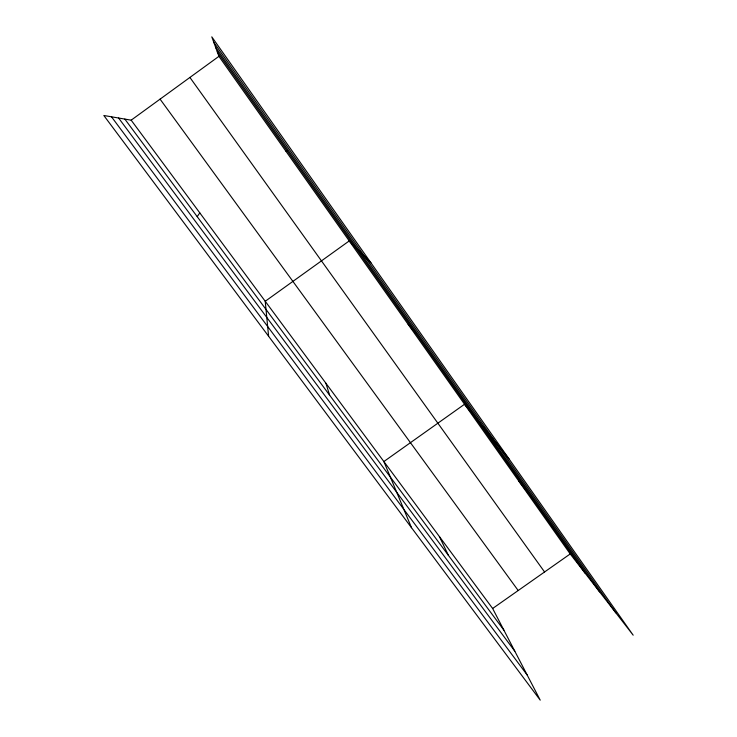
<?xml version="1.0" encoding="UTF-8"?>
<svg xmlns="http://www.w3.org/2000/svg" width="737" height="737" viewBox="0 0 737 737"><rect width="100%" height="100%" fill="white"/><g stroke="black" fill="none" stroke-linecap="round" stroke-linejoin="round"><path stroke-width="1.11" d="M197.203 216.66L199.801 212.892M131.168 120.168L492.638 608.486L540.221 700.15L103.825 115.488L131.168 120.168L218.926 56.334L211.795 36.85L633.175 635.183L570.217 553.948L218.926 56.334M492.638 608.486L570.217 553.948M285.643 150.845L287.522 151.389M370.96 262.851L349.237 240.925L265.228 301.276L268.6 336.247M408.169 324.409L416.046 333.557M508.954 458.801L464.54 404.254L383.866 461.546L411.522 527.729M518.498 480.699L531.266 496.858M118.611 118.021L514.831 651.241M111.499 116.805L527.13 674.945M124.839 119.09L503.896 630.163M160.076 99.145L518.194 590.521M189.906 77.44L544.569 571.976M213.794 42.322L615.856 612.843M215.646 47.389L599.577 591.839M217.277 51.83L585.104 573.165M439.409 536.573L448.391 555.339M325.865 383.185L329.642 395.216"/></g></svg>
